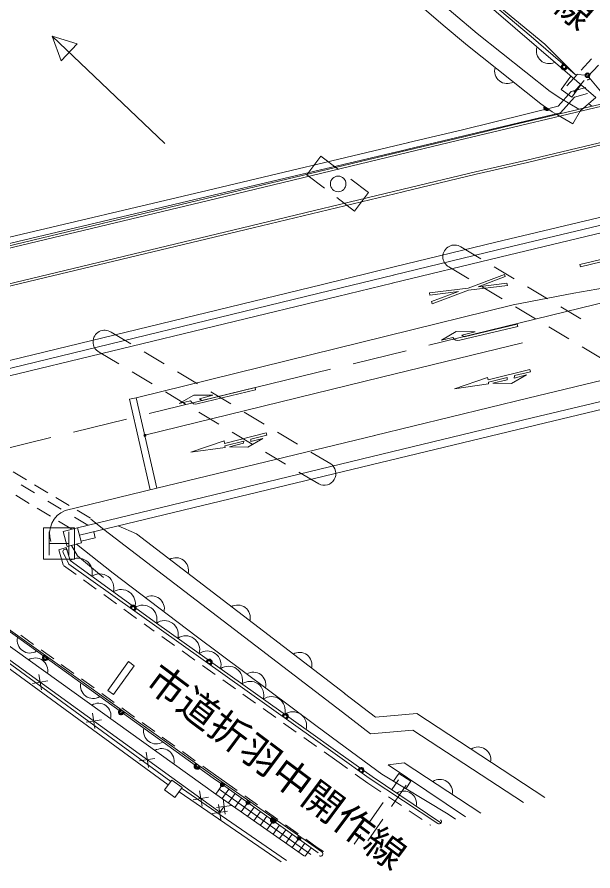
# Model space of a CAD drawing. Units: millimetres, scale not verified. Extents: x 40000 to 680000, y 20000 to 380000.
# Drawn here: x 484922 to 521929, y 275104 to 329972 of the extents above; entities that cross this region are included whole.
import ezdxf
from ezdxf.enums import TextEntityAlignment as Align

# ---------------------------------------------------------------- set-up
doc = ezdxf.new("R2010")
doc.units = ezdxf.units.MM
doc.header["$LTSCALE"] = 1000
doc.linetypes.add('CHAIN', pattern=[18.5, 12, -1.5, 3.5, -1.5])
for name, color, linetype, lineweight in [('M-BGD', 7, 'Continuous', 13), ('M-BMK', 2, 'CHAIN', 13), ('M-STR-STR1', 1, 'Continuous', 13), ('M-STR-STRC', 7, 'Continuous', 13)]:
    doc.layers.add(name, color=color, linetype=linetype, lineweight=lineweight)
doc.layers.add('M-BMK-HTXT', color=7, linetype='Continuous')
doc.styles.add('ＭＳ ゴシック', font='')
doc.styles.get('ＭＳ ゴシック').set_extended_font_data('MS Gothic')

msp = doc.modelspace()

# ---------------------------------------------------------------- linework, layer by layer
at = {"layer": 'M-BGD'}
for p, q in [((494427, 321844), (487185, 328741)), ((487754, 327163), (487185, 328741)), ((487185, 328741), (488789, 328250)), ((488789, 328250), (487754, 327163)), ((520798, 326291), (518834, 328235)), ((521169, 326555), (521846, 327291)), ((521611, 326149), (522288, 326885)), ((519888, 325325), (520507, 326175)), ((520256, 325561), (520932, 326298)), ((520531, 325188), (521470, 325446)), ((520576, 324824), (521154, 325618)), ((520697, 325155), (521374, 325892)), ((519704, 324251), (520531, 325188)), ((520752, 324834), (519853, 323816)), ((520576, 324824), (519888, 325325)), ((521576, 325060), (520752, 324834)), ((516832, 322892), (522943, 324350)), ((521655, 324410), (521853, 324244)), ((510038, 321489), (519853, 323816)), ((519704, 324251), (513537, 322730)), ((518772, 324159), (518775, 324205)), ((518782, 324103), (518772, 324159)), ((518774, 324176), (519051, 323985)), ((518775, 324205), (518789, 324254)), ((519017, 323979), (518781, 324143)), ((519071, 324000), (518782, 324201)), ((518801, 324061), (518782, 324103)), ((518787, 324110), (518984, 323973)), ((518789, 324254), (519118, 324026)), ((518789, 324225), (519091, 324016)), ((518832, 324020), (518801, 324061)), ((518937, 323976), (518806, 324067)), ((518884, 323984), (518832, 324020)), ((518933, 323969), (518884, 323984)), ((518979, 323966), (518933, 323969)), ((519035, 323977), (518979, 323966)), ((519078, 323996), (519035, 323977)), ((519118, 324026), (519078, 323996)), ((521141, 323967), (520630, 323108)), ((521313, 324115), (521141, 323967)), ((520630, 323108), (519616, 323711)), ((513537, 322730), (510087, 321912)), ((516832, 322892), (513669, 322139)), ((513669, 322139), (510011, 321262)), ((517689, 320775), (525100, 322550)), ((510094, 321910), (497130, 318838)), ((497521, 318519), (510045, 321487)), ((510018, 321260), (497764, 318321)), ((503538, 319833), (504442, 321028)), ((504442, 321028), (505579, 320167)), ((517689, 320775), (514381, 320020)), ((514381, 320020), (509737, 318907)), ((504675, 318973), (503538, 319833)), ((506376, 319564), (507514, 318703)), ((497130, 318838), (471190, 312689)), ((509744, 318905), (499938, 316553)), ((497764, 318321), (469440, 311528)), ((471160, 312271), (497521, 318519)), ((506610, 317509), (505473, 318369)), ((507514, 318703), (506610, 317509)), ((529389, 318252), (515798, 315022)), ((499938, 316553), (471774, 309799)), ((515798, 315022), (509096, 313393)), ((514716, 314439), (513450, 315199)), ((513944, 313153), (512678, 313912)), ((516860, 313153), (515574, 313924)), ((509103, 313391), (505038, 312402)), ((505038, 312402), (475601, 305243)), ((516088, 311866), (514802, 312638)), ((519003, 311866), (517717, 312638)), ((518232, 310580), (516946, 311352)), ((521147, 310580), (519861, 311352)), ((518034, 304211), (542444, 310078)), ((520376, 309294), (519089, 310066)), ((492233, 308967), (490967, 309727)), ((491461, 307681), (490195, 308441)), ((494377, 307681), (493091, 308453)), ((522519, 308008), (521233, 308779)), ((493605, 306395), (492319, 307166)), ((496521, 306395), (495234, 307166)), ((495749, 305108), (494463, 305880)), ((498664, 305109), (497378, 305880)), ((492585, 305513), (492146, 305413)), ((497893, 303822), (496606, 304594)), ((500808, 303822), (499522, 304594)), ((518034, 304211), (507740, 301728)), ((500036, 302536), (498750, 303308)), ((502952, 302536), (501666, 303308)), ((502180, 301250), (500894, 302022)), ((505076, 301262), (503809, 302022)), ((507747, 301726), (488803, 297156)), ((485519, 300232), (484661, 300747)), ((504304, 299976), (503038, 300735)), ((486891, 299409), (486033, 299924)), ((485706, 298721), (484851, 299240)), ((488263, 298586), (487405, 299100)), ((487074, 297891), (486219, 298410)), ((489635, 297763), (488777, 298277)), ((488441, 297060), (487587, 297579)), ((489658, 297704), (490507, 297053)), ((486613, 295145), (486613, 297145)), ((486613, 297145), (488613, 297145)), ((486988, 296895), (486988, 295395)), ((488803, 297157), (487892, 296912)), ((487892, 296912), (488150, 295951)), ((488238, 296895), (488238, 295395)), ((488613, 297145), (488613, 295145)), ((489061, 296196), (488803, 297157)), ((486988, 296145), (488238, 296145)), ((488085, 295883), (487606, 295739)), ((488150, 295951), (489061, 296196)), ((487606, 295739), (487894, 294781)), ((488613, 295145), (486613, 295145)), ((487906, 294739), (488715, 294151)), ((489201, 293799), (490010, 293211)), ((490495, 292858), (491304, 292271)), ((491790, 291918), (492599, 291330)), ((493084, 290978), (493581, 290617)), ((493732, 290510), (493581, 290617)), ((485976, 289664), (485165, 290248)), ((495036, 289583), (494221, 290162)), ((494800, 280859), (482942, 289512)), ((494642, 280640), (482964, 289162)), ((487275, 288730), (486463, 289314)), ((496341, 288657), (495526, 289236)), ((488574, 287795), (487762, 288379)), ((497645, 287731), (496830, 288310)), ((486485, 286738), (486327, 287726)), ((485912, 287153), (486900, 287311)), ((489872, 286860), (489061, 287444)), ((498950, 286804), (498135, 287383)), ((491171, 285926), (490359, 286510)), ((500255, 285878), (499439, 286457)), ((492470, 284991), (491658, 285575)), ((501559, 284952), (500744, 285531)), ((489354, 284661), (490342, 284819)), ((489927, 284246), (489769, 285233)), ((493768, 284056), (492957, 284640)), ((502864, 284025), (502048, 284604)), ((495067, 283122), (494255, 283706)), ((504168, 283099), (503353, 283678)), ((493369, 281753), (493211, 282741)), ((496365, 282187), (495554, 282771)), ((505473, 282173), (504657, 282752)), ((492797, 282168), (493784, 282326)), ((506162, 281678), (505465, 282173)), ((497664, 281252), (496852, 281836)), ((513730, 278577), (508762, 281915)), ((494402, 280308), (494860, 280941)), ((494860, 280941), (495526, 280459)), ((498260, 280848), (497664, 281252)), ((507467, 280752), (506651, 281331)), ((509010, 280334), (509440, 280957)), ((509451, 281366), (509122, 280864)), ((510225, 280861), (509451, 281366)), ((510225, 280861), (509451, 281366)), ((495526, 280459), (495068, 279826)), ((502239, 275766), (495493, 280414)), ((498121, 280652), (497688, 280043)), ((498121, 280652), (504282, 276266)), ((498260, 280848), (499075, 280268)), ((507467, 280752), (508296, 280194)), ((509933, 280616), (508986, 279242)), ((510225, 280861), (509915, 280385)), ((495068, 279826), (494402, 280308)), ((501888, 275680), (495335, 280195)), ((496239, 279676), (497226, 279834)), ((496811, 279261), (496653, 280248)), ((503401, 276050), (497688, 280043)), ((497905, 280347), (503803, 276149)), ((498529, 280362), (498098, 279757)), ((498936, 280072), (498508, 279470)), ((499564, 279920), (500378, 279340)), ((508794, 279859), (509624, 279301)), ((498729, 279311), (497737, 279183)), ((498025, 278382), (497867, 279369)), ((498297, 278751), (498170, 279743)), ((499343, 279782), (498918, 279184)), ((499751, 279492), (499327, 278897)), ((507590, 278277), (508442, 279511)), ((497453, 278796), (498440, 278954)), ((500158, 279202), (499737, 278611)), ((500565, 278912), (500147, 278324)), ((500867, 278992), (501682, 278412)), ((510122, 278966), (510951, 278408)), ((500973, 278622), (500557, 278038)), ((501380, 278332), (500967, 277751)), ((508418, 278419), (507470, 277046)), ((501787, 278042), (501377, 277465)), ((502195, 277752), (501786, 277179)), ((502171, 278064), (502985, 277484)), ((511449, 278073), (511507, 278034)), ((502602, 277462), (502196, 276892)), ((503009, 277172), (502606, 276606)), ((503474, 277136), (504208, 276614)), ((506593, 276831), (507022, 277454)), ((503417, 276882), (503016, 276319)), ((503824, 276592), (503446, 276061)), ((504605, 276345), (504208, 276614))]:
    msp.add_line(p, q, dxfattribs=at)
for points in [[(518834, 328235), (515952, 330600), (511547, 334469), (511554, 334468), (508491, 337158), (506711, 338630)], [(522106, 324798), (521313, 324115), (521013, 324044), (519856, 324732), (519188, 325194), (514497, 328920), (512960, 330212), (511226, 331710), (511233, 331710), (506925, 335433), (504097, 337990)], [(506251, 338517), (508244, 336869), (511501, 334009), (511494, 334010), (515702, 330315), (522106, 324798)], [(502924, 337703), (506263, 334684), (511094, 330509), (511086, 330509), (512311, 329451), (513865, 328146), (518592, 324390), (519315, 323890), (519616, 323711)], [(489845, 296893), (489936, 296517), (489034, 296299)], [(517461, 279490), (510366, 284142), (507638, 283917), (505830, 285304), (505837, 285303), (490507, 297053)], [(518833, 279826), (510620, 285214), (507951, 284976), (505968, 286496), (505975, 286495), (492590, 296756), (491422, 297274)], [(503493, 284191), (493875, 291021), (488337, 295044), (488085, 295883)], [(490478, 293966), (488806, 295361), (488418, 296023)], [(513104, 278424), (512619, 278754), (508369, 281318), (505603, 283354), (505610, 283353), (504124, 284446), (496431, 290186), (491097, 294242), (488743, 296111)], [(478939, 291603), (481723, 292430), (497524, 281057), (498121, 280652)], [(497688, 280043), (482967, 290597), (474350, 288233)], [(498233, 279247), (497946, 278875), (496732, 279755), (482964, 289725), (474460, 287351), (473993, 288974)], [(512164, 278194), (507746, 281167), (505531, 282739), (503493, 284191)], [(514719, 278819), (509806, 282049), (508762, 281915)]]:
    msp.add_lwpolyline(points, dxfattribs=at)
for centre, radius in [((505557, 319251), 500), ((493135, 303105), 75), ((493135, 303105), 45), ((493135, 303105), 15), ((498118, 280644), 125), ((498118, 280644), 75), ((498118, 280644), 25), ((499757, 279498), 125), ((499757, 279498), 75), ((499757, 279498), 25), ((501397, 278352), 125), ((501397, 278352), 75), ((501397, 278352), 25), ((503036, 277206), 125), ((503036, 277206), 75), ((503036, 277206), 25)]:
    msp.add_circle(centre, radius, dxfattribs=at)
for centre, radius, start, end in [((519108, 327793), 812, 161.8763, 296.6366), ((516423, 326513), 812, 164.1557, 298.916), ((513036, 314572), 751, 56.5735, 241.4994), ((490553, 309100), 751, 56.5746, 241.4999), ((504664, 300635), 751, 241.3872, 56.6872), ((488847, 294291), 910, 343.9296, 124.0781), ((495125, 294419), 812, 345.1482, 119.9085), ((490231, 293285), 910, 343.9296, 124.0781), ((491616, 292279), 910, 343.9296, 124.0781), ((493575, 291965), 812, 345.3746, 120.1349), ((493001, 291273), 910, 343.9296, 124.0781), ((499093, 291378), 812, 345.1482, 119.9085), ((494393, 290295), 892, 343.7131, 125.5306), ((485748, 289918), 812, 166.8757, 301.636), ((495767, 289320), 892, 343.7131, 125.5306), ((497141, 288344), 892, 343.7131, 125.5306), ((486082, 287979), 812, 346.9821, 121.7424), ((503061, 288336), 812, 345.1482, 119.9085), ((498515, 287368), 892, 343.7131, 125.5306), ((500091, 287066), 812, 345.8945, 120.6548), ((489806, 286997), 812, 166.8757, 301.636), ((499889, 286393), 892, 343.7131, 125.5306), ((490145, 285066), 812, 346.9821, 121.7424), ((501263, 285417), 892, 343.7131, 125.5306), ((502637, 284441), 892, 343.7131, 125.5306), ((493864, 284076), 812, 166.8757, 301.636), ((494209, 282153), 812, 346.9821, 121.7424), ((514555, 282259), 812, 349.3512, 124.1115), ((512091, 280173), 812, 349.2957, 124.056), ((509780, 279421), 812, 348.6873, 123.4476)]:
    msp.add_arc(centre, radius, start, end, dxfattribs=at)
at = {"layer": 'M-BMK'}
msp.add_line((403560, 282508), (554588, 319458), dxfattribs=at)
at = {"layer": 'M-STR-STR1'}
for p, q in [((522800, 324470), (516797, 323038)), ((516797, 323038), (513634, 322285)), ((513634, 322285), (510030, 321421)), ((517724, 320629), (525341, 322453)), ((510037, 321419), (497618, 318440)), ((517724, 320629), (514416, 319874)), ((514416, 319874), (509719, 318748)), ((497618, 318440), (469821, 311773)), ((509726, 318746), (500084, 316434)), ((515680, 315508), (529256, 318750)), ((500084, 316434), (471809, 309653)), ((515680, 315508), (509158, 313922)), ((509165, 313920), (504551, 312798)), ((504551, 312798), (475483, 305729)), ((542548, 309611), (518256, 303751)), ((518256, 303751), (507678, 301199)), ((507685, 301197), (488933, 296673)), ((486046, 299392), (485191, 299911)), ((487756, 298354), (486901, 298873)), ((489465, 297316), (488610, 297835))]:
    msp.add_line(p, q, dxfattribs=at)
at = {"layer": 'M-STR-STRC'}
for p, q in [((522844, 324703), (521674, 326113)), ((531029, 318150), (515951, 314550)), ((509036, 312877), (515951, 314550)), ((521097, 314070), (524600, 314903)), ((524959, 314834), (521132, 313924)), ((521132, 313924), (521097, 314070)), ((516257, 313438), (513907, 312562)), ((516293, 313291), (516257, 313438)), ((505508, 312020), (509043, 312875)), ((514557, 312644), (516293, 313291)), ((514557, 312644), (516395, 312876)), ((516431, 312730), (516395, 312876)), ((524139, 312837), (520708, 312233)), ((511419, 312247), (513907, 312562)), ((511419, 312247), (511455, 312101)), ((513293, 312333), (511455, 312101)), ((513293, 312333), (511557, 311686)), ((511593, 311539), (513943, 312415)), ((516431, 312730), (513943, 312415)), ((520708, 312233), (516802, 311474)), ((474930, 304621), (505508, 312020)), ((511593, 311539), (511557, 311686)), ((516802, 311474), (508640, 309466)), ((517747, 305477), (542786, 311546)), ((517103, 310097), (513368, 309202)), ((517068, 310243), (513650, 309424)), ((517068, 310243), (517103, 310097)), ((508647, 309464), (492585, 305513)), ((512191, 309220), (513137, 309766)), ((513137, 309766), (514363, 309754)), ((514363, 309754), (513501, 309530)), ((513501, 309530), (513650, 309424)), ((508333, 306828), (517396, 309046)), ((512927, 309389), (512191, 309220)), ((517877, 307330), (515187, 306658)), ((517877, 307330), (517913, 307185)), ((493135, 303105), (508340, 306826)), ((515163, 306816), (513029, 306090)), ((515187, 306658), (515163, 306816)), ((515210, 306509), (516425, 306813)), ((516425, 306813), (516413, 306671)), ((517659, 306972), (516698, 306416)), ((517659, 306972), (516874, 306775)), ((516874, 306775), (516887, 306928)), ((517913, 307185), (516889, 306943)), ((515228, 306398), (513029, 306090)), ((515228, 306398), (515210, 306509)), ((515500, 306450), (516413, 306671)), ((516698, 306416), (515500, 306450)), ((495339, 305134), (496284, 305680)), ((496284, 305680), (497510, 305669)), ((500250, 306012), (496501, 305113)), ((497510, 305669), (496649, 305445)), ((500216, 306158), (496798, 305338)), ((500216, 306158), (500250, 306012)), ((493469, 299597), (492146, 305413)), ((493908, 299697), (492585, 305513)), ((496075, 305304), (495339, 305134)), ((496649, 305445), (496798, 305338)), ((517747, 305477), (507898, 303091)), ((507905, 303089), (493908, 299697)), ((500939, 303246), (498250, 302573)), ((500721, 302887), (499760, 302332)), ((500721, 302887), (499936, 302691)), ((500976, 303100), (499951, 302858)), ((500939, 303246), (500976, 303100)), ((498225, 302731), (496091, 302006)), ((498250, 302573), (498225, 302731)), ((498273, 302424), (499488, 302728)), ((498290, 302313), (498273, 302424)), ((498563, 302366), (499475, 302586)), ((499760, 302332), (498563, 302366)), ((499488, 302728), (499475, 302586)), ((499936, 302691), (499951, 302858)), ((498290, 302313), (496091, 302006)), ((493908, 299697), (488017, 298265)), ((490757, 286705), (492091, 288552)), ((491122, 286441), (492456, 288288)), ((492456, 288288), (492091, 288552)), ((491122, 286441), (490757, 286705))]:
    msp.add_line(p, q, dxfattribs=at)
for points in [[(506527, 338585), (508466, 336983), (511531, 334266), (511524, 334266), (513943, 332121), (517969, 328718), (520798, 326291), (521578, 326229)], [(511958, 278144), (507543, 281063), (505505, 282515), (505513, 282514), (488241, 294822), (487883, 295565)], [(481920, 292384), (488695, 287552), (497887, 280958), (504517, 276323)]]:
    msp.add_lwpolyline(points, dxfattribs=at)
for centre, radius in [((520079, 326759), 100), ((521578, 326229), 150), ((521578, 326229), 120), ((521578, 326229), 100), ((492387, 292005), 112), ((492387, 292005), 100), ((486739, 288809), 100), ((497273, 288524), 112), ((497273, 288524), 100), ((491618, 285317), 112), ((491618, 285317), 100), ((502159, 285042), 112), ((502159, 285042), 100), ((496493, 281819), 112), ((496493, 281819), 100), ((507032, 281565), 112), ((507032, 281565), 100), ((501400, 278364), 112), ((501400, 278364), 100)]:
    msp.add_circle(centre, radius, dxfattribs=at)
for centre, radius, start, end in [((520079, 326759), 188, 102.5199, 356.2597), ((520079, 326759), 150, 90.7995, 7.9802), ((520079, 326759), 112, 49.3899, 49.3898), ((521566, 326079), 150, 265.4061, 85.4061), ((513249, 309533), 352, 204.0829, 289.7599), ((496394, 305445), 349, 203.8652, 287.846), ((488617, 296777), 1605, 111.9772, 198.1839), ((488019, 295630), 150, 25.6731, 205.6731), ((492387, 292005), 188, 287.6572, 181.397), ((492387, 292005), 150, 275.9367, 193.1175), ((486739, 288809), 188, 107.6358, 1.3756), ((486739, 288809), 150, 95.9154, 13.0961), ((486739, 288809), 112, 54.5058, 54.5057), ((497273, 288524), 188, 287.6572, 181.397), ((497273, 288524), 150, 275.9367, 193.1175), ((491618, 285317), 188, 107.4742, 1.214), ((491618, 285317), 150, 95.7537, 12.9345), ((502159, 285042), 188, 287.6572, 181.397), ((502159, 285042), 150, 275.9367, 193.1175), ((496493, 281819), 188, 107.4742, 1.214), ((496493, 281819), 150, 95.7537, 12.9345), ((507032, 281565), 188, 287.6578, 181.3976), ((507032, 281565), 150, 275.9373, 193.1181), ((501400, 278364), 188, 108.1749, 1.9147), ((501400, 278364), 150, 96.4544, 13.6352), ((512041, 278269), 150, 236.5329, 56.5329), ((504431, 276200), 150, 235.0448, 55.0448)]:
    msp.add_arc(centre, radius, start, end, dxfattribs=at)

# ---------------------------------------------------------------- texts
at = {"layer": 'M-BMK-HTXT', "style": 'ＭＳ ゴシック'}
for s, rotation, p in [('市道川手野村開作東線', 319.042, (501824, 345007)), ('市道折羽中開作線', 323.2, (492713, 286618))]:
    msp.add_text(s, height=1833, rotation=rotation, dxfattribs=at).set_placement(p, align=Align.BOTTOM_LEFT)

doc.saveas('drawing.dxf')
